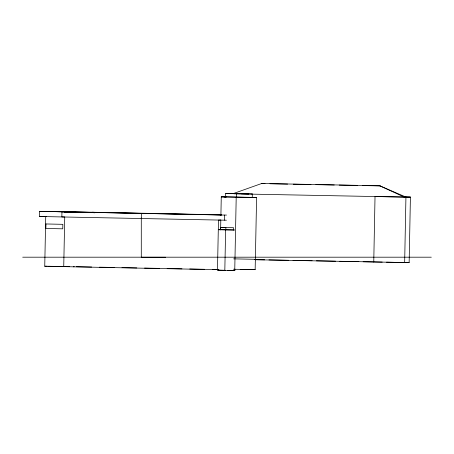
<?xml version="1.0" encoding="UTF-8"?>
<svg xmlns="http://www.w3.org/2000/svg" width="454" height="454" viewBox="0 0 454 454"><rect width="100%" height="100%" fill="white"/><g stroke="black" fill="none" stroke-linecap="round" stroke-linejoin="round"><path stroke-width="0.68" d="M373.756 262.02L375.027 196.531L410.416 197.132L409.145 262.622L255.171 259.728M404.656 262.616L405.933 197.132L251.857 194.147M218.868 269.716L63.736 266.623L64.735 217.001L39.407 216.473L39.515 211.326L59.622 211.695M63.736 266.623L44.742 266.22L45.735 216.598M39.515 211.326L61.948 211.802L61.846 216.95L226.398 220.213M64.82 212.563L64.837 211.853L45.843 211.451L47.046 211.451M94.114 212.983L94.126 212.279L54.122 211.524L75.239 211.978L56.041 211.621M141.279 218.544L141.381 213.397M217.494 269.716L218.488 220.088L220.548 220.088M220.462 229.747L220.508 227.454L233.572 227.721L233.526 230.008M220.616 229.792L220.809 219.952M220.894 215.735L221.274 196.758L256.601 197.462L255.154 269.67L240.217 269.392M224.344 220.213L224.446 215.071L226.501 215.071M225.615 196.974L225.683 193.478L236.682 193.682L236.613 197.172L221.274 196.883M234.871 269.12L234.843 270.522L224.821 270.34L225.632 229.786L218.334 229.622M236.211 197.03L234.769 269.233L233.413 269.211M252.254 197.507L252.322 194.011L225.683 193.478M233.401 193.546L261.737 183.478L379.765 185.794L406.092 197.149M61.398 211.649L60.473 211.649L69.014 211.853L64.479 211.746M221.336 214.946L64.837 211.853M39.407 216.473L46.291 216.575M22.7 257.191L431.3 257.191M165.67 257.259L141.285 257.259L141.285 217.982M44.742 266.22L47.256 266.243M60.303 266.419L59.372 266.419L68.685 266.617M73.389 266.736L74.138 266.748L73.588 266.725M241.324 193.807L252.322 194.011M252.526 197.388L256.601 197.462M252.52 197.518L256.595 197.592L236.211 197.161M219.004 229.633L221.007 229.667M218.998 229.718L221.007 229.752M225.632 229.786L234.321 229.945M225.632 229.872L234.321 230.03M233.617 258.859L255.364 259.313M69.417 266.668L63.787 266.566M225.542 270.317L217.523 270.17L224.821 270.34M265 183.649L261.737 183.478M269.943 183.745L287.615 184.091M293.267 184.205L310.939 184.551M315.888 184.647L334.263 185.005M339.206 185.101L357.587 185.465M362.53 185.561L380.202 185.907M233.855 193.801L248.678 194.091M92.111 212.228L221.353 214.827M61.948 211.802L224.446 215.071M254.779 259.637L264.693 259.824M268.944 259.909L288.767 260.295M293.017 260.375L312.136 260.744M316.387 260.829L335.5 261.198M339.751 261.277L358.87 261.646M363.121 261.731L382.234 262.1M386.485 262.179L409.145 262.622M69.354 266.589L48.572 266.271M76.317 266.725L91.64 267.02M99.386 267.173L114.209 267.468M121.973 267.627L136.796 267.922M144.559 268.081L159.382 268.382M167.151 268.535L181.975 268.836M189.738 268.989L204.561 269.29M212.324 269.443L217.971 269.557M221.274 196.758L226.194 196.86M224.083 196.945L226.194 196.991M234.593 269.273L255.154 269.67M220.508 227.454L225.882 227.579L225.837 229.872L218.334 229.707M227.545 270.351L234.843 270.522M379.765 185.794L404.395 197.144M45.973 223.964L45.882 228.47L62.76 228.827L62.851 224.327L45.973 223.964M410.416 197.132L405.462 197.07L410.416 197.132"/></g></svg>
